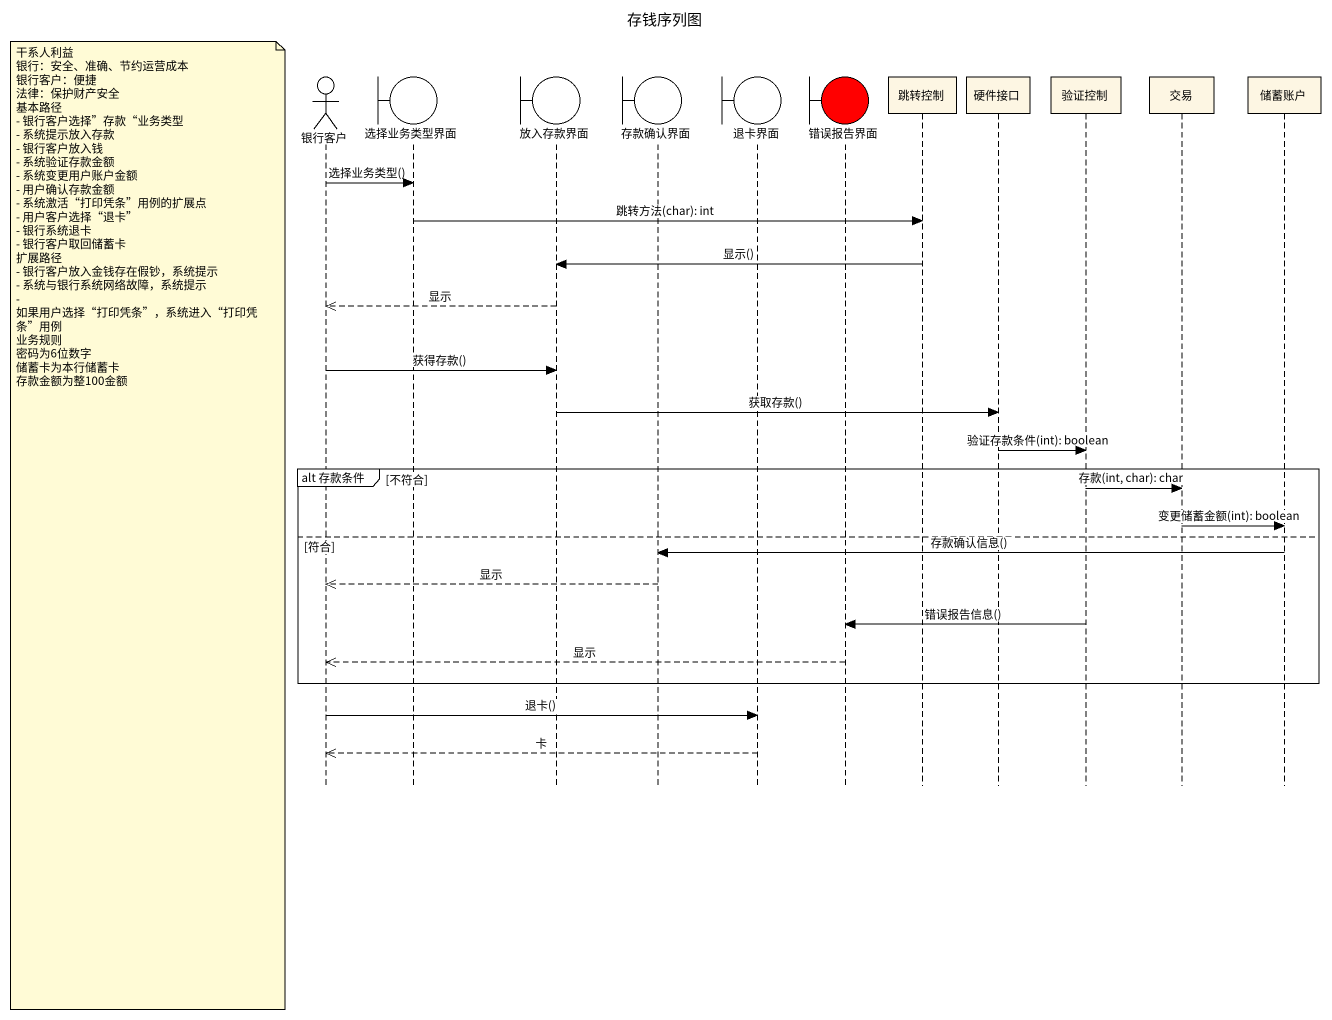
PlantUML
@startuml
title 存钱序列图
hide footbox
actor 银行客户
boundary 选择业务类型界面
boundary 放入存款界面
boundary 存款确认界面
boundary 退卡界面
boundary 错误报告界面 #FF0000
participant 跳转控制
participant 硬件接口
participant 验证控制
participant 交易
participant 储蓄账户

银行客户 -> 选择业务类型界面 : 选择业务类型()
选择业务类型界面 -> 跳转控制 : 跳转方法(char): int
跳转控制 -> 放入存款界面 : 显示()
放入存款界面 -->> 银行客户 : 显示
银行客户 -> 放入存款界面 : 获得存款()
放入存款界面 -> 硬件接口 : 获取存款()
硬件接口 -> 验证控制 : 验证存款条件(int): boolean
group alt 存款条件 [不符合]
  验证控制 -> 交易 : 存款(int, char): char
  note left of 银行客户
    干系人利益
    银行：安全、准确、节约运营成本
    银行客户：便捷
    法律：保护财产安全
    基本路径
    - 银行客户选择”存款“业务类型
    - 系统提示放入存款
    - 银行客户放入钱
    - 系统验证存款金额
    - 系统变更用户账户金额
    - 用户确认存款金额
    - 系统激活“打印凭条”用例的扩展点
    - 用户客户选择“退卡”
    - 银行系统退卡
    - 银行客户取回储蓄卡
    扩展路径
    - 银行客户放入金钱存在假钞，系统提示
    - 系统与银行系统网络故障，系统提示
    - 如果用户选择“打印凭条”，系统进入“打印凭条”用例
    业务规则
    密码为6位数字
    储蓄卡为本行储蓄卡
    存款金额为整100金额
  end note
  交易 -> 储蓄账户 : 变更储蓄金额(int): boolean
else 符合
  储蓄账户 -> 存款确认界面 : 存款确认信息()
  存款确认界面 -->> 银行客户 : 显示
  验证控制 -> 错误报告界面 : 错误报告信息()
  错误报告界面 -->> 银行客户 : 显示
end
银行客户 -> 退卡界面 : 退卡()
退卡界面 -->> 银行客户 : 卡
@enduml
